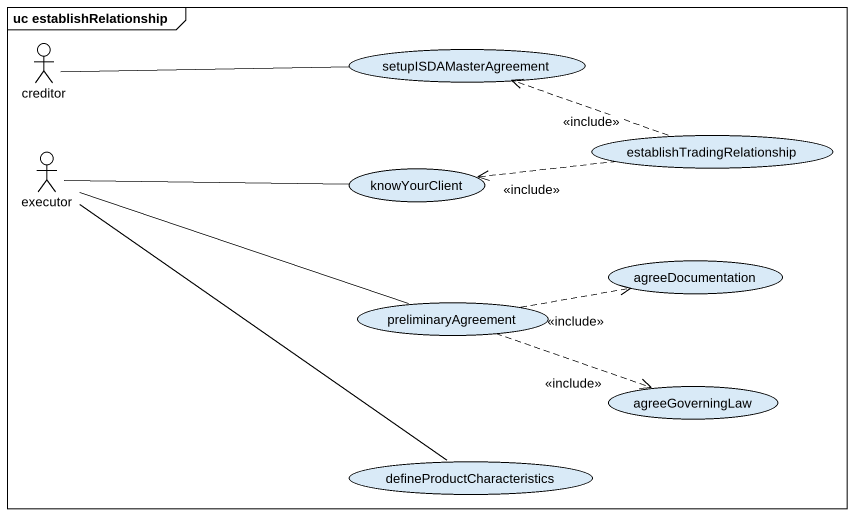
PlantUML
@startuml
mainframe uc establishRelationship
actor creditor
usecase setupISDAMasterAgreement
actor executor
usecase knowYourClient
usecase establishTradingRelationship
usecase agreeDocumentation
usecase preliminaryAgreement
usecase agreeGoverningLaw
usecase defineProductCharacteristics
creditor -right- setupISDAMasterAgreement
executor -right- knowYourClient
executor -right- preliminaryAgreement
executor -- defineProductCharacteristics
establishTradingRelationship .left.> setupISDAMasterAgreement : <<include>>
establishTradingRelationship .left.> knowYourClient : <<include>>
preliminaryAgreement .right.> agreeDocumentation : <<include>>
preliminaryAgreement .right.> agreeGoverningLaw : <<include>>
@enduml
